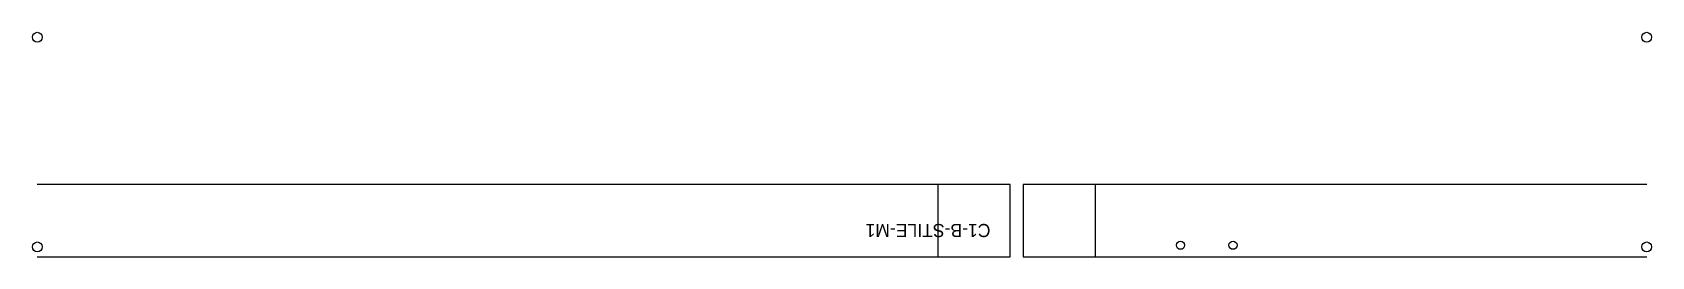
# Model space of a CAD drawing. Header units: millimetres. Extents: x -3 to 983, y 0 to 137.
import ezdxf

# ---------------------------------------------------------------- set-up
doc = ezdxf.new("R2010")
doc.units = ezdxf.units.MM
for name, color, linetype in [('DRILL_5_D12', 5, 'CONTINUOUS'), ('LABEL', 8, 'CONTINUOUS'), ('OUTLINE_OPEN', 7, 'CONTINUOUS'), ('POCKET_D9.5', 3, 'CONTINUOUS'), ('TILE_REG', 6, 'CONTINUOUS')]:
    doc.layers.add(name, color=color, linetype=linetype)

msp = doc.modelspace()

# ---------------------------------------------------------------- linework, layer by layer
at = {"layer": 'DRILL_5_D12'}
for centre in [(696.1, 7), (728.1, 7)]:
    msp.add_circle(centre, 2.5, dxfattribs=at)
at = {"layer": 'OUTLINE_OPEN'}
for points in [[(0, 0), (592.4, 0), (592.4, 44), (0, 44)], [(980, 44), (600.4, 44), (600.4, 0), (980, 0)]]:
    msp.add_lwpolyline(points, dxfattribs=at)
at = {"layer": 'POCKET_D9.5'}
for points in [[(592.4, 0), (592.4, 44), (548.4, 44), (548.4, 0)], [(644.4, 0), (644.4, 44), (600.4, 44), (600.4, 0)]]:
    msp.add_lwpolyline(points, close=True, dxfattribs=at)
at = {"layer": 'TILE_REG'}
for centre in [(0, 134), (980, 134), (0, 6), (980, 6)]:
    msp.add_circle(centre, 3, dxfattribs=at)

# ---------------------------------------------------------------- texts
at = {"layer": 'LABEL'}
msp.add_text('C1-B-STILE-M1', height=8, rotation=180, dxfattribs=at).set_placement((580.4, 20))

doc.saveas('drawing.dxf')
